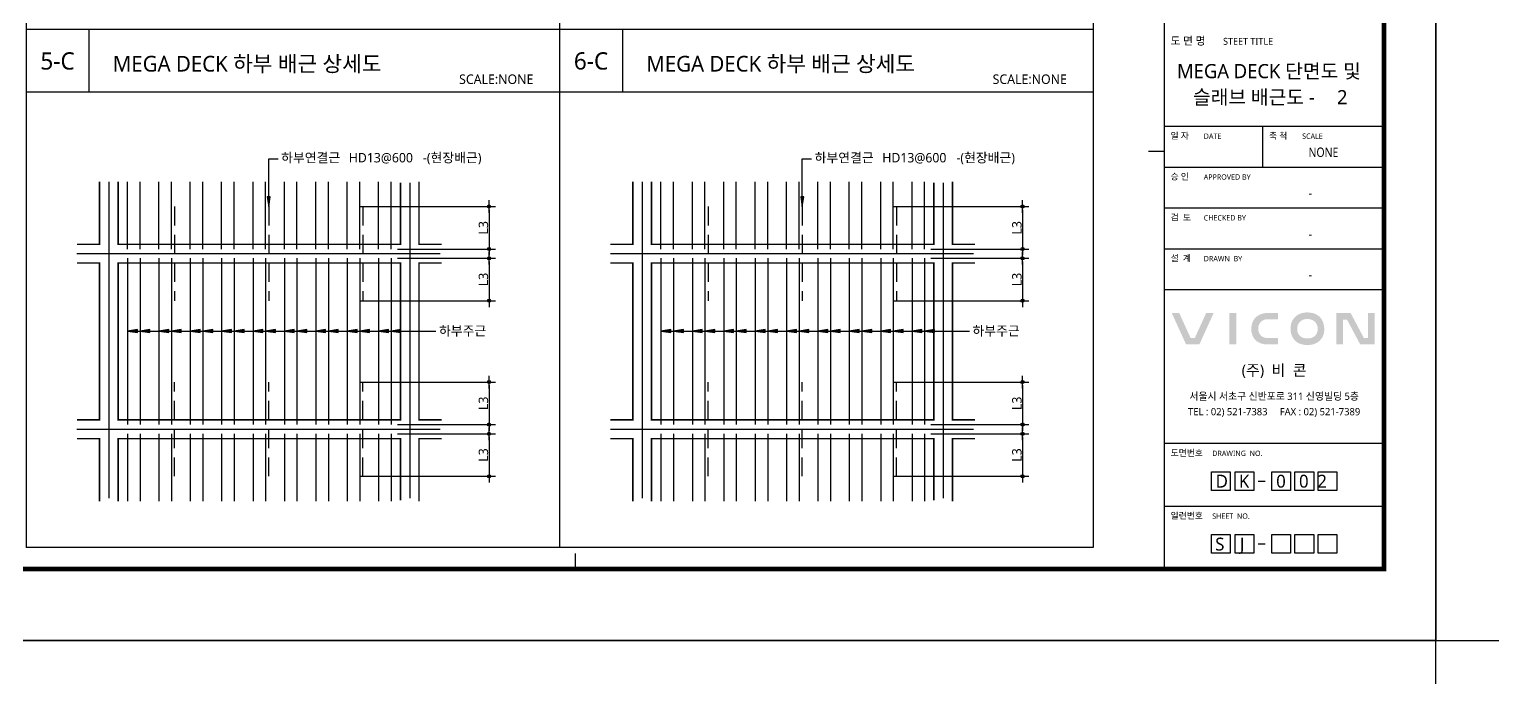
# Model space of a CAD drawing. Extents: x 10983 to 44623, y -18406 to 11294.
# Drawn here: x 23320 to 27983, y 5236 to 7301 of the extents above; entities that cross this region are included whole.
import ezdxf
from ezdxf.enums import TextEntityAlignment as Align

# ---------------------------------------------------------------- set-up
doc = ezdxf.new("R2010")
doc.units = 0
doc.header["$LTSCALE"] = 100
doc.header["$MEASUREMENT"] = 0
doc.header["$PDMODE"] = 3
doc.header["$PDSIZE"] = 10
doc.linetypes.add('CEN', pattern=[62, 60, -1, 0, -1])
doc.linetypes.add('HIDDENX2', pattern=[0.75, 0.5, -0.25])
doc.layers.get('0').update_dxf_attribs({"linetype": 'CONTINUOUS'})
doc.layers.get('Defpoints').update_dxf_attribs({"color": 165, "linetype": 'CONTINUOUS'})
for name, color, linetype in [('$$주근(이음근)', 130, 'CEN'), ('7DIM', 7, 'CONTINUOUS'), ('CEN', 1, 'CEN'), ('D-TEX1', 6, 'CONTINUOUS'), ('D-TEX3', 9, 'CONTINUOUS'), ('DKT-TXT', 7, 'CONTINUOUS'), ('E', 115, 'CONTINUOUS'), ('form', 7, 'CONTINUOUS'), ('form_TEX', 7, 'CONTINUOUS'), ('HAT', 8, 'CONTINUOUS'), ('NDS_DCN', 10, 'CONTINUOUS'), ('NUMBER', 7, 'CONTINUOUS'), ('TG-TABLE.TEX', 7, 'CONTINUOUS'), ('TXT', 3, 'CONTINUOUS')]:
    doc.layers.add(name, color=color, linetype=linetype)
doc.styles.add('H', font='malgun.ttf', dxfattribs={"width": 0.9})
doc.styles.get("Standard").update_dxf_attribs({"font": ''})
doc.styles.add('VICON TEXT', font='malgun.ttf')
doc.styles.add('맑은고딕', font='malgun.ttf')
doc.styles.get('STANDARD').set_extended_font_data('Haansoft Dotum')
doc.dimstyles.get("Standard").update_dxf_attribs({"dimtxt": 0.18, "dimasz": 0.18, "dimexe": 0.18, "dimexo": 0.0625, "dimgap": 0.09, "dimtad": 0, "dimtih": 1, "dimtoh": 1, "dimdec": 4, "dimzin": 0, "dimdsep": 46, "dimtxsty": 'STANDARD', "dimcen": 0.09, "dimadec": 0, "dimazin": 0, "dimtfac": 1, "dimtdec": 4, "dimtofl": 0, "dimtmove": 0, "dimatfit": 3, "dimfxl": 1, "dimtolj": 1, "dimtzin": 0, "dimarcsym": 0})

# ---------------------------------------------------------------- blocks, each defined once
blk = doc.blocks.new('VICONLOG')
at = {"layer": 'HAT', "ltscale": 0.5}
h = blk.add_hatch(color=8, dxfattribs=at)
h.dxf.hatch_style = 1
h.paths.add_polyline_path([(69.3, 315.2), (111.6, 315.2), (157.3, 415.6), (133.5, 415.6), (97.3, 336), (83.7, 336), (47.4, 415.6), (23.7, 415.6)])
h.paths.add_polyline_path([(207.5, 315.1), (229.6, 315.1), (229.6, 415.4), (207.5, 415.4)])
h.paths.add_polyline_path([(300.6, 355.6, -0.100525), (299.7, 371.1, -0.373541), (327.7, 395.4), (362.7, 395.3), (362.7, 415.4), (327.7, 415.4, 0.051671), (312.9, 413.3, 0.131595), (291.2, 401.2, 0.127719), (280.2, 383.1, 0.067192), (277.2, 364.4, 0.152754), (285.5, 335.3, 0.061908), (291.8, 327.9, 0.071442), (301, 321.6, 0.114733), (329.1, 315.1), (362.7, 315.1), (362.7, 335.6), (329.1, 335.6, -0.017106), (323, 336.1, -0.30682)])
h.paths.add_polyline_path([(417.7, 326.6, 0.088872), (429.4, 318.7, 0.086691), (450.8, 313.5, 0.078736), (473.9, 315.6, 0.121785), (494.3, 326.4, 0.170478), (508.8, 352.9, 0.035083), (509.7, 362, 0.022918), (509.5, 368, 0.077261), (505, 388.1, 0.105839), (495.1, 403, 0.135555), (473.5, 414.9, 0.052602), (455.9, 417.1, 0.091585), (434.3, 413.7, 0.320638), (402.4, 367.8, 0.222412)])
h.paths.add_polyline_path([(423.6, 367.1, -0.297294), (441.3, 393.7, -0.092536), (455.2, 396.3, -0.087656), (468.6, 394.2, -0.116333), (479.8, 387.3, -0.095204), (484.9, 380.3, -0.065441), (488.3, 370.9, -0.06413), (488.6, 359.3, -0.1653), (479.9, 342.3, -0.136024), (464.5, 335.1, -0.06763), (452.3, 334.4, -0.090774), (437.7, 338.3, -0.13619), (427.1, 349, -0.158608)], flags=16)
h.paths.add_polyline_path([(569.1, 394.5), (582.1, 394.5), (624.3, 315.1), (669.8, 315.1), (669.8, 415.4), (648.9, 415.4), (648.9, 336), (635.8, 336), (593.6, 415.4), (548.2, 415.4), (548.2, 315.1), (569.1, 315.1)])
at = {"layer": 'form_TEX', "style": 'VICON TEXT'}
blk.add_text('서울시 서초구 신반포로 311 신영빌딩 5층', height=23, dxfattribs=at).set_placement((350, 150.9), align=Align.MIDDLE)
at = {"layer": 'form_TEX', "attachment_point": 5, "style": 'VICON TEXT'}
for s, width, heights, insert, char_height in [('(주)  비  콘', 383.636, [-49.5], (350, 229.3), 35), ('TEL : 02) 521-7383     FAX : 02) 521-7389', 685.972, [-28.7], (350, 98.6), 23)]:
    blk.add_mtext_dynamic_manual_height_columns(s, width=width, gutter_width=625, heights=heights, dxfattribs=dict(at, insert=insert, char_height=char_height))
blk = doc.blocks.new('Deck_Sh03')
at = {"layer": 'Defpoints'}
blk.add_lwpolyline([(-517.5, -296.1), (7892.5, -296.1), (7892.5, 5644), (-517.5, 5644)], close=True, dxfattribs=at)
at = {"layer": 'form', "color": 30}
for p, q in [((7026.8, 5250), (7026.8, -68.2)), ((7026.8, 1261.3), (6976.8, 1261.3)), ((5150.8, -68.2), (5150.8, -18.2))]:
    blk.add_line(p, q, dxfattribs=at)
at = {"layer": 'form', "ltscale": 2}
for p, q in [((7026.8, 1341.8), (7726.8, 1341.8)), ((7026.8, 1211.8), (7726.8, 1211.8)), ((7026.8, 1081.8), (7726.8, 1081.8)), ((7026.8, 951.8), (7726.8, 951.8)), ((7026.8, 821.8), (7726.8, 821.8)), ((7726.8, 331.8), (7026.8, 331.8)), ((7326.2, 211.8), (7348.5, 211.8)), ((7026.8, 131.8), (7726.8, 131.8)), ((7326.2, 11.8), (7348.5, 11.8))]:
    blk.add_line(p, q, dxfattribs=at)
at = {"layer": 'form', "ltscale": 0.5}
blk.add_line((7340.4, 1211.8), (7340.4, 1341.8), dxfattribs=at)
at = {"layer": 'form', "color": 30, "const_width": 14.2}
blk.add_lwpolyline([(-226.8, 5250), (-226.8, -68.2), (7726.8, -68.2), (7726.8, 5250)], close=True, dxfattribs=at)
at = {"layer": 'form', "ltscale": 0.5}
for points in [[(7176.8, 241.6), (7236.6, 241.6), (7236.6, 181.9), (7176.8, 181.9)], [(7252.5, 241.6), (7312.2, 241.6), (7312.2, 181.9), (7252.5, 181.9)], [(7369.3, 241.6), (7429, 241.6), (7429, 181.9), (7369.3, 181.9)], [(7443.2, 241.6), (7502.9, 241.6), (7502.9, 181.9), (7443.2, 181.9)], [(7517.1, 241.6), (7576.8, 241.6), (7576.8, 181.9), (7517.1, 181.9)], [(7176.8, 41.6), (7236.6, 41.6), (7236.6, -18.1), (7176.8, -18.1)], [(7252.5, 41.6), (7312.2, 41.6), (7312.2, -18.1), (7252.5, -18.1)], [(7369.3, 41.6), (7429, 41.6), (7429, -18.1), (7369.3, -18.1)], [(7443.2, 41.6), (7502.9, 41.6), (7502.9, -18.1), (7443.2, -18.1)], [(7517.1, 41.6), (7576.8, 41.6), (7576.8, -18.1), (7517.1, -18.1)]]:
    blk.add_lwpolyline(points, close=True, dxfattribs=at)
at = {"layer": 'DKT-TXT'}
blk.add_blockref('VICONLOG', (7026.8, 331.8), dxfattribs=at)
at = {"layer": 'form', "style": 'VICON TEXT'}
for s, p in [('D', (7190.5, 191)), ('K', (7264.4, 191)), ('S', (7189, -9.2)), ('J', (7267.6, -9.2))]:
    blk.add_text(s, height=41, dxfattribs=at).set_placement(p)
at = {"layer": 'form_TEX', "ltscale": 2}
for s, height, style, p in [('도 면 명', 25, '맑은고딕', (7046.8, 1601.4)), ('STEET TITLE', 22, '맑은고딕', (7214, 1601.4)), ('일 자', 20, 'VICON TEXT', (7046.8, 1301.8)), ('DATE', 17, 'VICON TEXT', (7152.4, 1301.8)), ('축 척', 20, 'VICON TEXT', (7360.4, 1301.8)), ('SCALE', 17, 'VICON TEXT', (7466, 1301.8)), ('승 인', 20, 'VICON TEXT', (7046.8, 1171.8)), ('APPROVED BY', 17, 'VICON TEXT', (7152.4, 1171.8)), ('검  토', 20, 'VICON TEXT', (7046.8, 1041.8)), ('CHECKED BY', 17, 'VICON TEXT', (7152.4, 1041.8)), ('설  계', 20, 'VICON TEXT', (7046.8, 911.8)), ('DRAWN  BY', 17, 'VICON TEXT', (7152.4, 911.8)), ('도면번호', 20, 'VICON TEXT', (7046.8, 291.8)), ('DRAWING  NO.', 17, 'VICON TEXT', (7179.5, 291.8)), ('일련번호', 20, 'VICON TEXT', (7046.8, 91.8)), ('SHEET  NO.', 17, 'VICON TEXT', (7179.5, 91.8))]:
    blk.add_text(s, height=height, dxfattribs=dict(at, style=style)).set_placement(p)
at = {"layer": 'NUMBER', "ltscale": 0.5, "style": '맑은고딕'}
blk.add_text('0', height=41, dxfattribs=at).set_placement((7383.3, 191))
at = {"layer": 'TG-TABLE.TEX', "color": 3, "ltscale": 0.5, "style": 'VICON TEXT'}
blk.add_attdef('DKTYT', text='', height=100, dxfattribs=at).set_placement((2425.2, 5047), align=Align.RIGHT)
at = {"layer": 'TXT', "style": 'VICON TEXT'}
for s, p in [('DECK 단면도 및', (7247.9, 1495)), ('슬래브 배근도 -', (7118, 1412))]:
    blk.add_text(s, height=45, dxfattribs=at).set_placement(p)
at = {"layer": 'TXT', "style": 'VICON TEXT', "width": 0.85}
blk.add_text('NONE', height=30, dxfattribs=at).set_placement((7533.8, 1244.1), align=Align.CENTER)
at = {"layer": 'TXT', "style": 'VICON TEXT'}
for p in [(7492.1, 1114.1), (7492.1, 984.1), (7492.1, 854.1)]:
    blk.add_text('-', height=30, dxfattribs=at).set_placement(p, align=Align.CENTER)
at = {"layer": 'TXT', "ltscale": 0.5, "style": 'VICON TEXT'}
blk.add_attdef('DKTYR', text='', height=45, dxfattribs=at).set_placement((7248.4, 1495), align=Align.RIGHT)
blk = doc.blocks.new('DIMDOT')
at = {"color": 0}
blk.add_line((-2, 0), (2, 0), dxfattribs=at)
for radius in [0.5, 0.25]:
    blk.add_circle((0, 0), radius, dxfattribs=at)
blk = doc.blocks.new('*D44')
at = {"layer": '7DIM', "linetype": 'ByBlock', "lineweight": -2}
for p, q in [((1062.9, 1086.2), (1495.1, 1086.2)), ((1475.1, 1076.2), (1475.1, 960.9)), ((1182.9, 950.9), (1495.1, 950.9))]:
    blk.add_line(p, q, dxfattribs=at)
at = {"layer": 'Defpoints', "color": 0, "ltscale": 0.5}
for p in [(1042.9, 1086.2), (1162.9, 950.9), (1475.1, 950.9)]:
    blk.add_point(p, dxfattribs=at)
at = {"layer": '7DIM', "lineweight": -2, "ltscale": 0.5, "xscale": 10, "yscale": 10, "zscale": 10}
for p, rotation in [((1475.1, 1086.2), 90), ((1475.1, 950.9), 270)]:
    blk.add_blockref('DIMDOT', p, dxfattribs=dict(at, rotation=rotation))
at = {"layer": '7DIM', "color": 9, "ltscale": 0.5, "insert": (1457.1, 1018.6), "char_height": 30, "attachment_point": 5, "rotation": 90, "style": 'VICON TEXT'}
blk.add_mtext('\\A1;L3', dxfattribs=at)
blk = doc.blocks.new('_Open30')
at = {"color": 0, "linetype": 'ByBlock', "lineweight": -2}
for p, q in [((-1, 0.27), (0, 0)), ((0, 0), (-1, -0.27)), ((0, 0), (-1, 0))]:
    blk.add_line(p, q, dxfattribs=at)
blk = doc.blocks.new('*D45')
at = {"layer": '7DIM', "linetype": 'ByBlock', "lineweight": -2}
for p, q in [((1182.9, 921.5), (1495.1, 921.5)), ((1475.1, 911.5), (1475.1, 796.2)), ((1062.9, 786.2), (1495.1, 786.2))]:
    blk.add_line(p, q, dxfattribs=at)
at = {"layer": 'Defpoints', "color": 0, "ltscale": 0.5}
for p in [(1162.9, 921.5), (1042.9, 786.2), (1475.1, 786.2)]:
    blk.add_point(p, dxfattribs=at)
at = {"layer": '7DIM', "lineweight": -2, "ltscale": 0.5, "xscale": 10, "yscale": 10, "zscale": 10}
for p, rotation in [((1475.1, 921.5), 90), ((1475.1, 786.2), 270)]:
    blk.add_blockref('DIMDOT', p, dxfattribs=dict(at, rotation=rotation))
at = {"layer": '7DIM', "color": 9, "ltscale": 0.5, "insert": (1457.1, 853.9), "char_height": 30, "attachment_point": 5, "rotation": 90, "style": 'VICON TEXT'}
blk.add_mtext('\\A1;L3', dxfattribs=at)
blk = doc.blocks.new('*D46')
at = {"layer": '7DIM', "linetype": 'ByBlock', "lineweight": -2}
for p, q in [((1062.9, 527.2), (1495.1, 527.2)), ((1475.1, 517.2), (1475.1, 401.9)), ((1182.9, 391.9), (1495.1, 391.9))]:
    blk.add_line(p, q, dxfattribs=at)
at = {"layer": 'Defpoints', "color": 0, "ltscale": 0.5}
for p in [(1042.9, 527.2), (1162.9, 391.9), (1475.1, 391.9)]:
    blk.add_point(p, dxfattribs=at)
at = {"layer": '7DIM', "lineweight": -2, "ltscale": 0.5, "xscale": 10, "yscale": 10, "zscale": 10}
for p, rotation in [((1475.1, 527.2), 90), ((1475.1, 391.9), 270)]:
    blk.add_blockref('DIMDOT', p, dxfattribs=dict(at, rotation=rotation))
at = {"layer": '7DIM', "color": 9, "ltscale": 0.5, "insert": (1457.1, 459.6), "char_height": 30, "attachment_point": 5, "rotation": 90, "style": 'VICON TEXT'}
blk.add_mtext('\\A1;L3', dxfattribs=at)
blk = doc.blocks.new('*D47')
at = {"layer": '7DIM', "linetype": 'ByBlock', "lineweight": -2}
for p, q in [((1182.9, 362.5), (1495.1, 362.5)), ((1475.1, 352.5), (1475.1, 237.2)), ((1062.9, 227.2), (1495.1, 227.2))]:
    blk.add_line(p, q, dxfattribs=at)
at = {"layer": 'Defpoints', "color": 0, "ltscale": 0.5}
for p in [(1162.9, 362.5), (1042.9, 227.2), (1475.1, 227.2)]:
    blk.add_point(p, dxfattribs=at)
at = {"layer": '7DIM', "lineweight": -2, "ltscale": 0.5, "xscale": 10, "yscale": 10, "zscale": 10}
for p, rotation in [((1475.1, 362.5), 90), ((1475.1, 227.2), 270)]:
    blk.add_blockref('DIMDOT', p, dxfattribs=dict(at, rotation=rotation))
at = {"layer": '7DIM', "color": 9, "ltscale": 0.5, "insert": (1457.1, 294.9), "char_height": 30, "attachment_point": 5, "rotation": 90, "style": 'VICON TEXT'}
blk.add_mtext('\\A1;L3', dxfattribs=at)
blk = doc.blocks.new('Deck_Dis_Basic')
at = {"layer": 'NDS_DCN', "linetype": 'ByBlock'}
h = blk.add_hatch(color=256, dxfattribs=at)
h.paths.add_polyline_path([(777.63998, 1117.62935), (772.92268, 1117.62935), (772.92268, 1086.20346)])
h.paths.add_polyline_path([(772.92268, 1117.62935), (768.20539, 1117.62935), (772.92268, 1086.20346)])
h = blk.add_hatch(color=256, dxfattribs=at)
h.paths.add_polyline_path([(354.36776, 684.76068), (354.36776, 689.47797), (322.94188, 689.47797)])
h.paths.add_polyline_path([(354.36776, 689.47797), (354.36776, 694.19526), (322.94188, 689.47797)])
h = blk.add_hatch(color=256, dxfattribs=at)
h.paths.add_polyline_path([(394.36776, 684.76068), (394.36776, 689.47797), (362.94188, 689.47797)])
h.paths.add_polyline_path([(394.36776, 689.47797), (394.36776, 694.19526), (362.94188, 689.47797)])
h = blk.add_hatch(color=256, dxfattribs=at)
h.paths.add_polyline_path([(454.36776, 684.76068), (454.36776, 689.47797), (422.94188, 689.47797)])
h.paths.add_polyline_path([(454.36776, 689.47797), (454.36776, 694.19526), (422.94188, 689.47797)])
h = blk.add_hatch(color=256, dxfattribs=at)
h.paths.add_polyline_path([(494.36776, 684.76068), (494.36776, 689.47797), (462.94188, 689.47797)])
h.paths.add_polyline_path([(494.36776, 689.47797), (494.36776, 694.19526), (462.94188, 689.47797)])
h = blk.add_hatch(color=256, dxfattribs=at)
h.paths.add_polyline_path([(554.36776, 684.76068), (554.36776, 689.47797), (522.94188, 689.47797)])
h.paths.add_polyline_path([(554.36776, 689.47797), (554.36776, 694.19526), (522.94188, 689.47797)])
h = blk.add_hatch(color=256, dxfattribs=at)
h.paths.add_polyline_path([(594.36776, 684.76068), (594.36776, 689.47797), (562.94188, 689.47797)])
h.paths.add_polyline_path([(594.36776, 689.47797), (594.36776, 694.19526), (562.94188, 689.47797)])
h = blk.add_hatch(color=256, dxfattribs=at)
h.paths.add_polyline_path([(654.36776, 684.76068), (654.36776, 689.47797), (622.94188, 689.47797)])
h.paths.add_polyline_path([(654.36776, 689.47797), (654.36776, 694.19526), (622.94188, 689.47797)])
h = blk.add_hatch(color=256, dxfattribs=at)
h.paths.add_polyline_path([(694.36776, 684.76068), (694.36776, 689.47797), (662.94188, 689.47797)])
h.paths.add_polyline_path([(694.36776, 689.47797), (694.36776, 694.19526), (662.94188, 689.47797)])
h = blk.add_hatch(color=256, dxfattribs=at)
h.paths.add_polyline_path([(754.36776, 684.76068), (754.36776, 689.47797), (722.94188, 689.47797)])
h.paths.add_polyline_path([(754.36776, 689.47797), (754.36776, 694.19526), (722.94188, 689.47797)])
h = blk.add_hatch(color=256, dxfattribs=at)
h.paths.add_polyline_path([(794.36776, 684.76068), (794.36776, 689.47797), (762.94188, 689.47797)])
h.paths.add_polyline_path([(794.36776, 689.47797), (794.36776, 694.19526), (762.94188, 689.47797)])
h = blk.add_hatch(color=256, dxfattribs=at)
h.paths.add_polyline_path([(854.36776, 684.76068), (854.36776, 689.47797), (822.94188, 689.47797)])
h.paths.add_polyline_path([(854.36776, 689.47797), (854.36776, 694.19526), (822.94188, 689.47797)])
h = blk.add_hatch(color=256, dxfattribs=at)
h.paths.add_polyline_path([(894.36776, 684.76068), (894.36776, 689.47797), (862.94188, 689.47797)])
h.paths.add_polyline_path([(894.36776, 689.47797), (894.36776, 694.19526), (862.94188, 689.47797)])
h = blk.add_hatch(color=256, dxfattribs=at)
h.paths.add_polyline_path([(954.36776, 684.76068), (954.36776, 689.47797), (922.94188, 689.47797)])
h.paths.add_polyline_path([(954.36776, 689.47797), (954.36776, 694.19526), (922.94188, 689.47797)])
h = blk.add_hatch(color=256, dxfattribs=at)
h.paths.add_polyline_path([(994.36776, 684.76068), (994.36776, 689.47797), (962.94188, 689.47797)])
h.paths.add_polyline_path([(994.36776, 689.47797), (994.36776, 694.19526), (962.94188, 689.47797)])
h = blk.add_hatch(color=256, dxfattribs=at)
h.paths.add_polyline_path([(1054.36776, 684.76068), (1054.36776, 689.47797), (1022.94188, 689.47797)])
h.paths.add_polyline_path([(1054.36776, 689.47797), (1054.36776, 694.19526), (1022.94188, 689.47797)])
h = blk.add_hatch(color=256, dxfattribs=at)
h.paths.add_polyline_path([(1094.36776, 684.76068), (1094.36776, 689.47797), (1062.94188, 689.47797)])
h.paths.add_polyline_path([(1094.36776, 689.47797), (1094.36776, 694.19526), (1062.94188, 689.47797)])
h = blk.add_hatch(color=256, dxfattribs=at)
h.paths.add_polyline_path([(1154.36776, 684.76068), (1154.36776, 689.47797), (1122.94188, 689.47797)])
h.paths.add_polyline_path([(1154.36776, 689.47797), (1154.36776, 694.19526), (1122.94188, 689.47797)])
h = blk.add_hatch(color=256, dxfattribs=at)
h.paths.add_polyline_path([(1194.36776, 684.76068), (1194.36776, 689.47797), (1162.94188, 689.47797)])
h.paths.add_polyline_path([(1194.36776, 689.47797), (1194.36776, 694.19526), (1162.94188, 689.47797)])
at = {"layer": '$$주근(이음근)', "linetype": 'HIDDENX2', "ltscale": 1.2}
for p, q in [((472.92268, 1086.20346), (472.92268, 786.20346)), ((772.92268, 1086.20346), (772.92268, 786.20346)), ((1072.92268, 1086.20346), (1072.92268, 786.20346)), ((472.92268, 227.20346), (472.92268, 527.20346)), ((772.92268, 227.20346), (772.92268, 527.20346)), ((1072.92268, 227.20346), (1072.92268, 527.20346))]:
    blk.add_line(p, q, dxfattribs=at)
at = {"linetype": 'ByBlock'}
for p, q in [((0, 4950), (0, 0)), ((1700, 4950), (1700, 0)), ((1700, 1650), (0, 1650)), ((200, 1650), (200, 1450)), ((1700, 1450), (0, 1450)), ((1700, 0), (0, 0))]:
    blk.add_line(p, q, dxfattribs=at)
at = {"layer": '7DIM', "linetype": 'ByBlock', "const_width": 5}
for points in [[(161.93925, 965.90346), (233.54188, 965.90346), (233.54188, 1165.07836)], [(292.94188, 1165.07836), (292.94188, 965.90346), (1192.54188, 965.90346), (1192.54188, 1162.03581)], [(1323.54451, 965.90346), (1251.94188, 965.90346), (1251.94188, 1165.07836)], [(161.93925, 906.50346), (233.54188, 906.50346), (233.54188, 406.90346), (161.93925, 406.90346)], [(292.94188, 906.50346), (1192.54188, 906.50346), (1192.54188, 406.90346), (292.94188, 406.90346), (292.94188, 906.50346)], [(1323.54451, 906.50346), (1251.94188, 906.50346), (1251.94188, 406.90346), (1323.54451, 406.90346)], [(161.93925, 347.10346), (233.54188, 347.10346), (233.54188, 147.92857)], [(292.94188, 147.92857), (292.94188, 347.10346), (1192.54188, 347.10346), (1192.54188, 150.97111)], [(1323.54451, 347.10346), (1251.94188, 347.10346), (1251.94188, 147.92857)]]:
    blk.add_lwpolyline(points, dxfattribs=at)
at = {"layer": 'CEN', "color": 8}
for p, q in [((263.24188, 1165.07836), (263.24188, 156.97528)), ((1222.24188, 1162.03581), (1222.24188, 156.97528)), ((161.93925, 936.20346), (1319.00753, 936.20346)), ((161.93925, 377.20346), (1319.00753, 377.20346))]:
    blk.add_line(p, q, dxfattribs=at)
at = {"layer": 'E', "color": 7}
for p, q in [((322.94188, 950.90346), (322.94188, 1165.07836)), ((362.94188, 950.90346), (362.94188, 1165.07836)), ((422.94188, 950.90346), (422.94188, 1165.07836)), ((462.94188, 950.90346), (462.94188, 1165.07836)), ((522.94188, 950.90346), (522.94188, 1165.07836)), ((562.94188, 950.90346), (562.94188, 1165.07836)), ((622.94188, 950.90346), (622.94188, 1165.07836)), ((662.94188, 950.90346), (662.94188, 1165.07836)), ((722.94188, 950.90346), (722.94188, 1165.07836)), ((762.94188, 950.90346), (762.94188, 1165.07836)), ((822.94188, 950.90346), (822.94188, 1165.07836)), ((862.94188, 950.90346), (862.94188, 1165.07836)), ((922.94188, 950.90346), (922.94188, 1165.07836)), ((962.94188, 950.90346), (962.94188, 1165.07836)), ((1022.94188, 950.90346), (1022.94188, 1165.07836)), ((1062.94188, 950.90346), (1062.94188, 1165.07836)), ((1122.94188, 950.90346), (1122.94188, 1165.07836)), ((1162.94188, 950.90346), (1162.94188, 1165.07836)), ((322.94188, 921.50346), (322.94188, 391.90346)), ((362.94188, 921.50346), (362.94188, 391.90346)), ((422.94188, 921.50346), (422.94188, 391.90346)), ((462.94188, 921.50346), (462.94188, 391.90346)), ((522.94188, 921.50346), (522.94188, 391.90346)), ((562.94188, 921.50346), (562.94188, 391.90346)), ((622.94188, 921.50346), (622.94188, 391.90346)), ((662.94188, 921.50346), (662.94188, 391.90346)), ((722.94188, 921.50346), (722.94188, 391.90346)), ((762.94188, 921.50346), (762.94188, 391.90346)), ((822.94188, 921.50346), (822.94188, 391.90346)), ((862.94188, 921.50346), (862.94188, 391.90346)), ((922.94188, 921.50346), (922.94188, 391.90346)), ((962.94188, 921.50346), (962.94188, 391.90346)), ((1022.94188, 921.50346), (1022.94188, 391.90346)), ((1062.94188, 921.50346), (1062.94188, 391.90346)), ((1122.94188, 921.50346), (1122.94188, 391.90346)), ((1162.94188, 921.50346), (1162.94188, 391.90346)), ((322.94188, 362.50346), (322.94188, 148.32857)), ((362.94188, 362.50346), (362.94188, 148.32857)), ((422.94188, 362.50346), (422.94188, 148.32857)), ((462.94188, 362.50346), (462.94188, 148.32857)), ((522.94188, 362.50346), (522.94188, 148.32857)), ((562.94188, 362.50346), (562.94188, 148.32857)), ((622.94188, 362.50346), (622.94188, 148.32857)), ((662.94188, 362.50346), (662.94188, 148.32857)), ((722.94188, 362.50346), (722.94188, 148.32857)), ((762.94188, 362.50346), (762.94188, 148.32857)), ((822.94188, 362.50346), (822.94188, 148.32857)), ((862.94188, 362.50346), (862.94188, 148.32857)), ((922.94188, 362.50346), (922.94188, 148.32857)), ((962.94188, 362.50346), (962.94188, 148.32857)), ((1022.94188, 362.50346), (1022.94188, 148.32857)), ((1062.94188, 362.50346), (1062.94188, 148.32857)), ((1122.94188, 362.50346), (1122.94188, 148.32857)), ((1162.94188, 362.50346), (1162.94188, 148.32857))]:
    blk.add_line(p, q, dxfattribs=at)
at = {"layer": 'NDS_DCN', "linetype": 'ByBlock'}
for p, q in [((772.92268, 1086.20346), (772.92268, 1238.29348)), ((772.92268, 1238.29348), (802.92268, 1238.29348)), ((322.94188, 689.47797), (1305.91078, 689.47797))]:
    blk.add_line(p, q, dxfattribs=at)
for points in [[(777.63998, 1117.62935), (768.20539, 1117.62935), (772.92268, 1086.20346), (777.63998, 1117.62935)], [(354.36776, 684.76068), (354.36776, 694.19526), (322.94188, 689.47797), (354.36776, 684.76068)], [(394.36776, 684.76068), (394.36776, 694.19526), (362.94188, 689.47797), (394.36776, 684.76068)], [(454.36776, 684.76068), (454.36776, 694.19526), (422.94188, 689.47797), (454.36776, 684.76068)], [(494.36776, 684.76068), (494.36776, 694.19526), (462.94188, 689.47797), (494.36776, 684.76068)], [(554.36776, 684.76068), (554.36776, 694.19526), (522.94188, 689.47797), (554.36776, 684.76068)], [(594.36776, 684.76068), (594.36776, 694.19526), (562.94188, 689.47797), (594.36776, 684.76068)], [(654.36776, 684.76068), (654.36776, 694.19526), (622.94188, 689.47797), (654.36776, 684.76068)], [(694.36776, 684.76068), (694.36776, 694.19526), (662.94188, 689.47797), (694.36776, 684.76068)], [(754.36776, 684.76068), (754.36776, 694.19526), (722.94188, 689.47797), (754.36776, 684.76068)], [(794.36776, 684.76068), (794.36776, 694.19526), (762.94188, 689.47797), (794.36776, 684.76068)], [(854.36776, 684.76068), (854.36776, 694.19526), (822.94188, 689.47797), (854.36776, 684.76068)], [(894.36776, 684.76068), (894.36776, 694.19526), (862.94188, 689.47797), (894.36776, 684.76068)], [(954.36776, 684.76068), (954.36776, 694.19526), (922.94188, 689.47797), (954.36776, 684.76068)], [(994.36776, 684.76068), (994.36776, 694.19526), (962.94188, 689.47797), (994.36776, 684.76068)], [(1054.36776, 684.76068), (1054.36776, 694.19526), (1022.94188, 689.47797), (1054.36776, 684.76068)], [(1094.36776, 684.76068), (1094.36776, 694.19526), (1062.94188, 689.47797), (1094.36776, 684.76068)], [(1154.36776, 684.76068), (1154.36776, 694.19526), (1122.94188, 689.47797), (1154.36776, 684.76068)], [(1194.36776, 684.76068), (1194.36776, 694.19526), (1162.94188, 689.47797), (1194.36776, 684.76068)]]:
    blk.add_lwpolyline(points, dxfattribs=at)
at = {"layer": 'D-TEX1', "color": 9, "linetype": 'ByBlock', "style": 'VICON TEXT'}
for s, p in [('하부연결근 ', (812.56406, 1226.77561)), ('-(현장배근)', (1264.30023, 1226.77561)), ('하부주근', (1315.55215, 675.42004))]:
    blk.add_text(s, height=30, dxfattribs=at).set_placement(p)
at = {"layer": 'D-TEX3', "color": 9, "style": '맑은고딕'}
blk.add_text('SCALE:NONE', height=30.154091, dxfattribs=at).set_placement((1379.66408, 1476.63514))
at = {"layer": 'D-TEX3', "color": 9, "linetype": 'ByBlock', "ltscale": 0.5, "style": '맑은고딕'}
for tag, p in [('DK-NM1', (100, 4825.89316)), ('DK-NM2', (100, 3175.89316)), ('DK-NM3', (100, 1522.39024))]:
    blk.add_attdef(tag, text='', height=55, dxfattribs=at).set_placement(p, align=Align.CENTER)
at = {"layer": 'D-TEX3', "color": 30, "linetype": 'ByBlock', "ltscale": 0.5}
for tag, p, height, style in [('NAME', (578.91348, 4655.39956), 50, '맑은고딕'), ('DTS', (775.02404, 2996.85035), 30, 'VICON TEXT'), ('CTS', (1025.02404, 2856.67482), 30, 'VICON TEXT'), ('CBS', (1028.14934, 1226.77561), 30, 'VICON TEXT')]:
    blk.add_attdef(tag, p, '', height=height, dxfattribs=dict(at, style=style))
at = {"layer": 'D-TEX3', "color": 30, "ltscale": 0.5, "style": 'H', "width": 0.9}
for tag, p in [('DTS', (950.46, 4092.53136)), ('TGT', (338.15036, 4008.10602)), ('TGL', (1603.29459, 3971.78399)), ('TGB', (340.63197, 3720.45563))]:
    blk.add_attdef(tag, p, '', height=30, dxfattribs=at)
at = {"layer": 'D-TEX3', "color": 30, "style": 'VICON TEXT'}
for tag, p in [('TC', (120.2153, 3924.08707)), ('DD', (201.48537, 3900.08968)), ('THK', (50.29682, 3753.13846)), ('TGH', (120.29682, 3724.88155)), ('BC', (190.2153, 3590.13347))]:
    blk.add_attdef(tag, text='', height=30, rotation=90, dxfattribs=at).set_placement(p, align=Align.CENTER)
at = {"layer": '7DIM', "linetype": 'ByBlock'}
for base, p1, p2, picture, middle in [((1475.06428, 950.90346), (1042.94188, 1086.20346), (1162.94188, 950.90346), '*D44', (1457.06496, 1018.55346)), ((1475.06428, 786.20346), (1162.94188, 921.50346), (1042.94188, 786.20346), '*D45', (1457.06496, 853.85346)), ((1475.06428, 391.90346), (1042.94188, 527.20346), (1162.94188, 391.90346), '*D46', (1457.06496, 459.55346)), ((1475.06428, 227.20346), (1162.94188, 362.50346), (1042.94188, 227.20346), '*D47', (1457.06496, 294.85346))]:
    dim = blk.add_linear_dim(base=base, p1=p1, p2=p2, angle=90, text='L3', dimstyle='STANDARD', override={"dimscale": 10, "dimtxt": 3, "dimasz": 1, "dimexe": 2, "dimexo": 2, "dimgap": 0.25, "dimtad": 1, "dimtih": 0, "dimtoh": 0, "dimdec": 0, "dimzin": 8, "dimtxsty": 'VICON TEXT', "dimblk": 'DIMDOT', "dimcen": 0, "dimdle": 2, "dimclrd": 256, "dimclre": 256, "dimclrt": 9, "dimtfac": 0.1, "dimtdec": 0, "dimtix": 1, "dimtofl": 1, "dimtmove": 2, "dimldrblk": 'Open30', "dimtvp": 0.093333, "dimtzin": 8}, dxfattribs=at)
    dim.commit()
    dim.dimension.update_dxf_attribs({"geometry": picture, "text_midpoint": middle})

msp = doc.modelspace()

# ---------------------------------------------------------------- block references
at = {"ltscale": 0.5}
ref = msp.add_blockref('Deck_Sh03', (19910, 5650), dxfattribs=at)
ref.add_attrib('DKTYR', 'MEGA ', dxfattribs={"layer": 'TXT', "ltscale": 0.5, "height": 45, "style": 'VICON TEXT'}).set_placement((27158.4, 7145), align=Align.RIGHT)
for p in [(28320, 5650), (19910, -290.1)]:
    msp.add_blockref('Deck_Sh03', p, dxfattribs=at)
at = {"layer": 'NDS_DCN', "ltscale": 0.5}
ref = msp.add_blockref('Deck_Dis_Basic', (23310, 5650), dxfattribs=at)
ref.add_attrib('DK-NM3', '5-C', dxfattribs={"layer": 'D-TEX3', "color": 9, "linetype": 'ByBlock', "ltscale": 0.5, "height": 55, "style": '맑은고딕'}).set_placement((23410, 7172.4), align=Align.CENTER)
ref.add_attrib('CBS', 'HD13@600', (24338.1, 6876.8), dxfattribs={"layer": 'D-TEX3', "color": 30, "linetype": 'ByBlock', "ltscale": 0.5, "height": 30, "style": 'VICON TEXT'})
ref = msp.add_blockref('Deck_Dis_Basic', (25010, 5650), dxfattribs=at)
ref.add_attrib('DK-NM3', '6-C', dxfattribs={"layer": 'D-TEX3', "color": 9, "linetype": 'ByBlock', "ltscale": 0.5, "height": 55, "style": '맑은고딕'}).set_placement((25110, 7172.4), align=Align.CENTER)
ref.add_attrib('CBS', 'HD13@600', (26038.1, 6876.8), dxfattribs={"layer": 'D-TEX3', "color": 30, "linetype": 'ByBlock', "ltscale": 0.5, "height": 30, "style": 'VICON TEXT'})

# ---------------------------------------------------------------- texts
at = {"layer": 'D-TEX3', "ltscale": 0.5, "style": '맑은고딕'}
for p in [(23586, 7166), (25286, 7166)]:
    msp.add_text('MEGA DECK 하부 배근 상세도', height=50, dxfattribs=at).set_placement(p)
at = {"layer": 'NUMBER', "ltscale": 0.5, "style": '맑은고딕'}
msp.add_text('0  2', height=41, dxfattribs=at).set_placement((27366, 5841))
at = {"layer": 'TXT', "ltscale": 0.5, "style": '맑은고딕'}
msp.add_text('2', height=45, dxfattribs=at).set_placement((27487, 7062))

doc.saveas('drawing.dxf')
